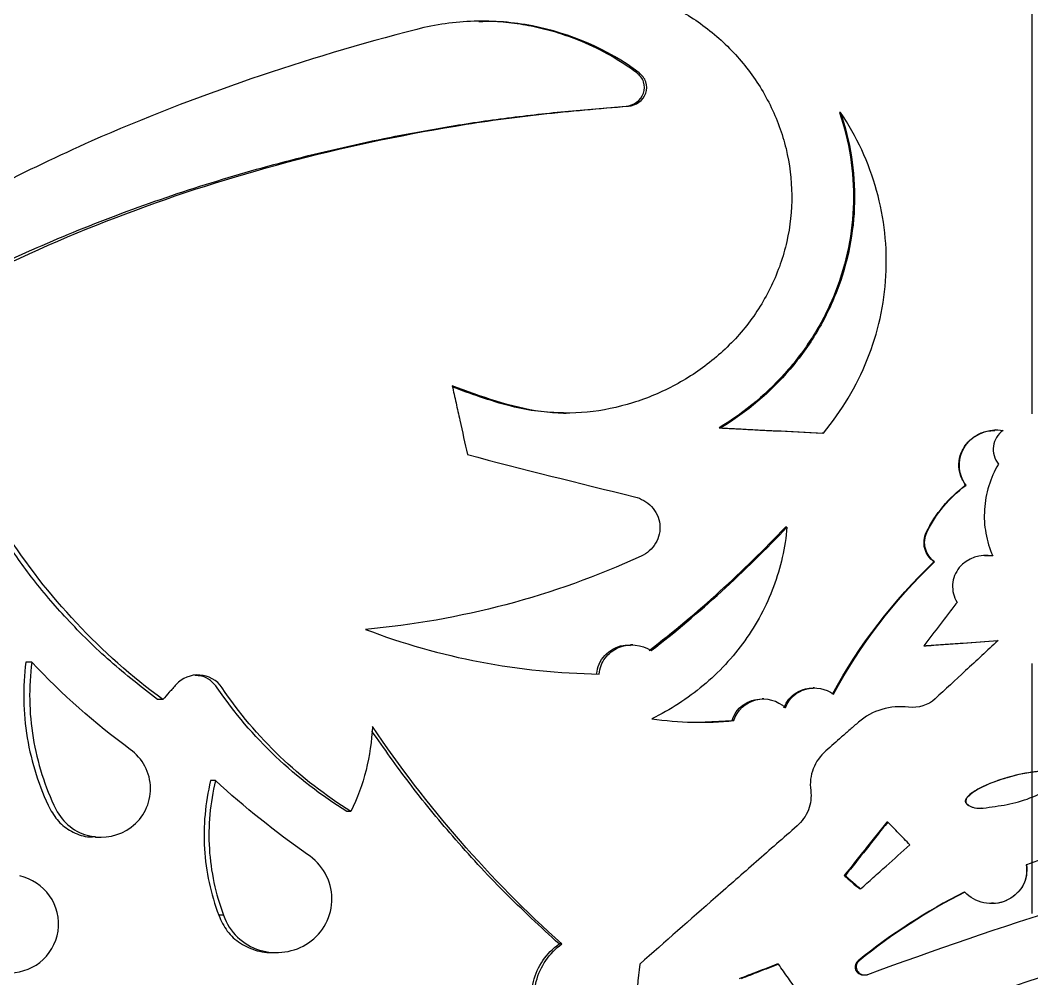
# Model space of a CAD drawing. Header units: millimetres. Extents: x 8 to 586, y 8 to 412.
# Drawn here: x 234.8 to 245.08, y 247.37 to 257.11 of the extents above; entities that cross this region are included whole.
import ezdxf

# ---------------------------------------------------------------- set-up
doc = ezdxf.new("R2010")
doc.units = ezdxf.units.MM
doc.linetypes.add('CENTERX2', pattern=[20.32, 12.7, -2.54, 2.54, -2.54])
doc.layers.add('CENTERLINE', color=4, linetype='CENTERX2')
doc.layers.add('OUTLINE', color=7, linetype='Continuous', lineweight=25)

msp = doc.modelspace()

# ---------------------------------------------------------------- linework, layer by layer
at = {"layer": 'CENTERLINE'}
msp.add_line((245.08011, 387.72801), (245.08011, 146.85692), dxfattribs=at)
at = {"layer": 'OUTLINE'}
for p, q in [((243.13745, 256.1709), (243.12604, 256.1709)), ((240.32244, 253.11317), (240.35058, 253.11317)), ((241.92198, 252.96314), (241.90339, 252.96314)), ((242.96378, 252.91112), (242.95132, 252.91112)), ((244.70745, 252.94271), (244.70524, 252.94271)), ((244.41304, 252.38121), (244.40911, 252.38121)), ((242.59347, 251.95655), (242.57881, 251.95655)), ((244.68158, 251.66214), (244.60079, 251.66416)), ((244.09272, 251.60253), (244.08691, 251.60253)), ((241.02644, 250.75863), (241.00239, 250.75863)), ((234.91991, 250.58429), (234.85999, 250.58429)), ((242.87293, 250.32124), (242.85944, 250.32124)), ((236.25112, 250.20273), (236.19904, 250.20273)), ((242.35807, 250.20908), (242.3414, 250.20908)), ((241.69285, 249.97412), (242.03585, 249.98887)), ((242.0537, 249.98887), (242.03585, 249.98887)), ((236.78619, 249.37879), (236.73723, 249.37879)), ((238.16339, 249.06512), (238.12255, 249.06512)), ((244.56779, 249.09914), (244.57081, 249.09914)), ((243.61716, 248.95826), (243.60852, 248.95826)), ((235.56746, 248.80396), (235.62371, 248.80396)), ((245.02577, 248.52344), (245.02545, 248.52344)), ((243.18651, 248.41431), (243.17533, 248.41431)), ((243.34123, 248.27866), (243.33096, 248.27866)), ((236.86835, 248.01058), (236.81984, 248.01058)), ((240.30574, 247.71965), (240.27753, 247.71965)), ((237.36148, 247.63103), (237.40716, 247.63103)), ((242.50709, 247.51304), (242.49188, 247.51304)), ((243.32636, 247.54742), (243.31599, 247.54742)), ((243.37346, 247.40411), (243.38377, 247.40411))]:
    msp.add_line(p, q, dxfattribs=at)
for points, knots in [([(241.00384, 257.41695), (241.1531, 257.36599), (241.30142, 257.31304), (241.57891, 257.16966), (241.71014, 257.08302), (241.95697, 256.88019), (242.06757, 256.76814), (242.26377, 256.52329), (242.35011, 256.38945), (242.49223, 256.10388), (242.54671, 255.95579), (242.62115, 255.64855), (242.64071, 255.48783), (242.64302, 255.17146), (242.62667, 255.01362), (242.55636, 254.7014), (242.5037, 254.55233), (242.36701, 254.26683), (242.28191, 254.12984), (242.08701, 253.88154), (241.97619, 253.76816), (241.73113, 253.56474), (241.60013, 253.47709), (241.3226, 253.32769), (241.17484, 253.26569), (240.8749, 253.17214), (240.72163, 253.14008), (240.40784, 253.10826), (240.24885, 253.10939), (239.7855, 253.17137), (239.48679, 253.28297), (239.19206, 253.39295)], [0, 0, 0, 0, 0.0625, 0.0625, 0.125, 0.125, 0.1875, 0.1875, 0.25, 0.25, 0.3125, 0.3125, 0.375, 0.375, 0.4375, 0.4375, 0.5, 0.5, 0.5625, 0.5625, 0.625, 0.625, 0.6875, 0.6875, 0.75, 0.75, 0.8125, 0.8125, 0.875, 0.875, 1, 1, 1, 1]), ([(241.09151, 256.57319), (240.76842, 256.81347), (240.39374, 256.97476), (239.81285, 257.08661), (239.61251, 257.10271), (239.21839, 257.0909), (239.02369, 257.06371), (238.83141, 257.01457)], [0, 0, 0, 0, 0.5, 0.5, 0.75, 0.75, 1, 1, 1, 1]), ([(241.06808, 256.57319), (240.98011, 256.63355), (240.80285, 256.75519), (240.54064, 256.88102), (240.29816, 256.97046), (240.0784, 257.0314), (239.8526, 257.07229), (239.64621, 257.09787), (239.51645, 257.09272), (239.46363, 257.09063)], [0, 0, 0, 0, 0.18544618, 0.37367974, 0.50514184, 0.63660741, 0.7718717, 0.90713802, 1, 1, 1, 1]), ([(240.95792, 256.2344), (241.03592, 256.24041), (241.1095, 256.29029), (241.14828, 256.4015), (241.14862, 256.44212), (241.1236, 256.51707), (241.09934, 256.5493), (241.06808, 256.57319)], [0, 0, 0, 0, 0.5, 0.5, 0.75, 0.75, 1, 1, 1, 1]), ([(240.982, 256.2344), (241.05982, 256.24043), (241.13297, 256.2907), (241.17125, 256.40172), (241.17155, 256.44223), (241.14671, 256.51703), (241.12263, 256.54927), (241.09151, 256.57319)], [0, 0, 0, 0, 0.5, 0.5, 0.75, 0.75, 1, 1, 1, 1]), ([(229.15174, 250.25647), (229.32736, 250.47655), (229.50463, 250.69535), (229.87317, 251.11574), (230.06307, 251.31927), (230.64719, 251.91366), (231.05684, 252.28697), (231.91855, 252.9876), (232.37017, 253.3155), (233.31753, 253.92574), (233.81331, 254.20756), (235.33081, 254.9669), (236.39431, 255.36654), (238.06963, 255.8127), (238.64418, 255.93553), (239.51377, 256.07963), (239.80523, 256.12031), (240.3917, 256.18464), (240.68654, 256.20952), (240.982, 256.2344)], [0, 0, 0, 0, 0.0625, 0.0625, 0.125, 0.125, 0.25, 0.25, 0.375, 0.375, 0.5, 0.5, 0.75, 0.75, 0.875, 0.875, 0.9375, 0.9375, 1, 1, 1, 1]), ([(229.4285, 250.69502), (229.50142, 250.78239), (229.77005, 251.10427), (230.27178, 251.62661), (230.94378, 252.2607), (231.66575, 252.85338), (232.43135, 253.40791), (233.22223, 253.90909), (234.0343, 254.35813), (234.86348, 254.75686), (235.72698, 255.11422), (236.62344, 255.42737), (237.55036, 255.69474), (238.38019, 255.88607), (239.10332, 256.02076), (239.71584, 256.1142), (240.3346, 256.18202), (240.75014, 256.21693), (240.95792, 256.23439)], [0, 0, 0, 0, 0.02647855, 0.09754297, 0.16854092, 0.24166778, 0.31485979, 0.38798756, 0.45824995, 0.52856935, 0.59883177, 0.67124628, 0.7437239, 0.81613943, 0.86197735, 0.9078135, 0.95390269, 1, 1, 1, 1]), ([(243.12604, 256.1709), (243.22762, 255.87511), (243.2759, 255.56904), (243.26567, 255.10123), (243.24871, 254.9477), (243.1879, 254.64544), (243.1436, 254.49562), (243.03018, 254.20593), (242.96183, 254.06756), (242.80224, 253.80358), (242.71012, 253.677), (242.40702, 253.32399), (242.16943, 253.12478), (241.90339, 252.96315)], [0, 0, 0, 0, 0.25, 0.25, 0.375, 0.375, 0.5, 0.5, 0.625, 0.625, 0.75, 0.75, 1, 1, 1, 1]), ([(243.13745, 256.1709), (243.23837, 255.87531), (243.28633, 255.56982), (243.27305, 254.94664), (243.21184, 254.64246), (243.043, 254.20776), (242.97515, 254.06934), (242.8167, 253.80524), (242.72527, 253.67865), (242.42358, 253.32477), (242.18726, 253.12527), (241.92198, 252.96315)], [0, 0, 0, 0, 0.25, 0.25, 0.5, 0.5, 0.625, 0.625, 0.75, 0.75, 1, 1, 1, 1]), ([(242.96378, 252.91113), (243.1515, 253.13762), (243.30103, 253.38652), (243.51898, 253.93171), (243.58271, 254.21708), (243.60704, 254.65545), (243.6032, 254.80334), (243.57153, 255.09255), (243.54382, 255.23524), (243.4653, 255.51688), (243.41423, 255.65593), (243.29141, 255.92116), (243.21941, 256.04851), (243.13745, 256.1709)], [0, 0, 0, 0, 0.25, 0.25, 0.5, 0.5, 0.625, 0.625, 0.75, 0.75, 0.875, 0.875, 1, 1, 1, 1]), ([(235.52325, 255.87796), (235.19106, 255.72668), (234.86146, 255.57375), (234.22223, 255.23457), (233.91057, 255.05233), (232.99633, 254.47285), (232.4197, 254.04123), (231.61212, 253.32976), (231.35147, 253.08099), (230.85337, 252.5658), (230.61541, 252.29901), (230.1604, 251.7476), (229.94259, 251.46374), (229.53232, 250.87324), (229.34141, 250.56501), (229.15174, 250.25647)], [0, 0, 0, 0, 0.125, 0.125, 0.25, 0.25, 0.5, 0.5, 0.625, 0.625, 0.75, 0.75, 0.875, 0.875, 1, 1, 1, 1]), ([(239.19206, 253.39295), (239.20495, 253.33444), (239.21784, 253.27592), (239.23073, 253.2174), (239.24362, 253.15889), (239.25651, 253.10037), (239.2694, 253.04185), (239.29505, 252.92539), (239.3207, 252.80893), (239.34635, 252.69247)], [0, 0, 0, 0, 0.00017977872, 0.00017977872, 0.00017977872, 0.000359557441, 0.000359557441, 0.000359557441, 0.00071734775, 0.00071734775, 0.00071734775, 0.00071734775]), ([(240.32263, 253.11607), (240.23537, 253.11942), (240.0559, 253.12631), (239.77013, 253.18358), (239.48243, 253.27293), (239.28671, 253.34541), (239.19505, 253.37936)], [0, 0, 0, 0, 0.22449536, 0.46175768, 0.74794214, 1, 1, 1, 1]), ([(241.90339, 252.96315), (241.9951, 252.95859), (242.08684, 252.95403), (242.17861, 252.94947), (242.27038, 252.94491), (242.36219, 252.94035), (242.45402, 252.9358), (242.6197, 252.92757), (242.78548, 252.91935), (242.95132, 252.91113)], [0, 0, 0, 0, 0.00027662863, 0.00027662863, 0.00027662863, 0.00055325727, 0.00055325727, 0.00055325727, 0.00105234309, 0.00105234309, 0.00105234309, 0.00105234309]), ([(241.92198, 252.96315), (242.01369, 252.95856), (242.10543, 252.95398), (242.1972, 252.94939), (242.28898, 252.94481), (242.38078, 252.94022), (242.47261, 252.93564), (242.63625, 252.92747), (242.79998, 252.9193), (242.96378, 252.91113)], [0, 0, 0, 0, 0.00027662866, 0.00027662866, 0.00027662866, 0.00055325732, 0.00055325732, 0.00055325732, 0.00104619775, 0.00104619775, 0.00104619775, 0.00104619775]), ([(244.41304, 252.38121), (244.36978, 252.43949), (244.34596, 252.51003), (244.34421, 252.65414), (244.36685, 252.72601), (244.44997, 252.84298), (244.51029, 252.8882), (244.64346, 252.94093), (244.71714, 252.94947), (244.7888, 252.93855)], [0, 0, 0, 0, 0.25, 0.25, 0.5, 0.5, 0.75, 0.75, 1, 1, 1, 1]), ([(244.40911, 252.38121), (244.389, 252.41439), (244.34876, 252.48079), (244.33472, 252.59836), (244.35789, 252.71237), (244.4184, 252.81286), (244.51016, 252.88892), (244.61007, 252.93494), (244.67874, 252.93668), (244.70568, 252.93736)], [0, 0, 0, 0, 0.14789389, 0.29587509, 0.44269055, 0.58912239, 0.73739407, 0.89701217, 1, 1, 1, 1]), ([(244.7888, 252.93855), (244.73605, 252.90036), (244.69952, 252.84143), (244.68199, 252.71399), (244.70139, 252.64703), (244.74259, 252.59653)], [0, 0, 0, 0, 0.5, 0.5, 1, 1, 1, 1]), ([(244.74259, 252.59653), (244.65954, 252.45571), (244.61042, 252.29695), (244.59526, 252.05504), (244.60001, 251.97263), (244.62815, 251.81424), (244.65136, 251.73712), (244.68392, 251.66214)], [0, 0, 0, 0, 0.5, 0.5, 0.75, 0.75, 1, 1, 1, 1]), ([(241.04561, 252.26382), (241.11098, 252.24738), (241.17101, 252.21299), (241.26244, 252.11565), (241.29335, 252.05147), (241.30862, 251.91844), (241.29306, 251.8488), (241.22427, 251.73404), (241.1718, 251.68804), (241.11076, 251.65944)], [0, 0, 0, 0, 0.25, 0.25, 0.5, 0.5, 0.75, 0.75, 1, 1, 1, 1]), ([(242.59347, 251.95655), (242.57558, 251.74713), (242.5298, 251.54508), (242.38478, 251.1551), (242.28527, 250.96908), (242.04444, 250.63236), (241.90009, 250.47769), (241.58276, 250.21265), (241.40764, 250.09961), (241.22007, 250.00815)], [0, 0, 0, 0, 0.25, 0.25, 0.5, 0.5, 0.75, 0.75, 1, 1, 1, 1]), ([(236.19904, 250.20273), (236.03612, 250.32921), (235.71027, 250.58218), (235.28504, 251.00477), (234.91847, 251.42931), (234.71822, 251.7219), (234.62331, 251.86057)], [0, 0, 0, 0, 0.269770413, 0.539550599, 0.781772934, 1, 1, 1, 1]), ([(236.25112, 250.20274), (235.9363, 250.43527), (235.64266, 250.69579), (235.10545, 251.26791), (234.86378, 251.57715), (234.65026, 251.90913)], [0, 0, 0, 0, 0.5, 0.5, 1, 1, 1, 1]), ([(244.08691, 251.60253), (244.04161, 251.63632), (244.00807, 251.68385), (243.97923, 251.79293), (243.98505, 251.85116), (244.00899, 251.90235)], [0, 0, 0, 0, 0.5, 0.5, 1, 1, 1, 1]), ([(244.09272, 251.60253), (244.04758, 251.63641), (244.01427, 251.68402), (243.98569, 251.79304), (243.99147, 251.85116), (244.01527, 251.90235)], [0, 0, 0, 0, 0.5, 0.5, 1, 1, 1, 1]), ([(241.11076, 251.65944), (240.66629, 251.45604), (240.20625, 251.29164), (239.26721, 251.04305), (238.79125, 250.95945), (238.31108, 250.91637)], [0, 0, 0, 0, 0.5, 0.5, 1, 1, 1, 1]), ([(244.68392, 251.66214), (244.55943, 251.68666), (244.42432, 251.64229), (244.30497, 251.49544), (244.28071, 251.43491), (244.27233, 251.30908), (244.28824, 251.24539), (244.32115, 251.19104)], [0, 0, 0, 0, 0.5, 0.5, 0.75, 0.75, 1, 1, 1, 1]), ([(244.32115, 251.19104), (244.29247, 251.15338), (244.26379, 251.11573), (244.23511, 251.07807), (244.20643, 251.04041), (244.17775, 251.00276), (244.14908, 250.9651), (244.09419, 250.89302), (244.03932, 250.82093), (243.98445, 250.74885)], [0, 0, 0, 0, 0.000142083511, 0.000142083511, 0.000142083511, 0.000284167022, 0.000284167022, 0.000284167022, 0.000556129596, 0.000556129596, 0.000556129596, 0.000556129596]), ([(238.31108, 250.91637), (238.68843, 250.77209), (239.07854, 250.66174), (239.87467, 250.51006), (240.27813, 250.46903), (240.68523, 250.46275)], [0, 0, 0, 0, 0.5, 0.5, 1, 1, 1, 1]), ([(243.98445, 250.74885), (244.05091, 250.75355), (244.11738, 250.75826), (244.18385, 250.76297), (244.25032, 250.76768), (244.3168, 250.77239), (244.38328, 250.77709), (244.50143, 250.78546), (244.61959, 250.79383), (244.73775, 250.80219)], [0, 0, 0, 0, 0.000199991835, 0.000199991835, 0.000199991835, 0.000399983671, 0.000399983671, 0.000399983671, 0.000755395962, 0.000755395962, 0.000755395962, 0.000755395962]), ([(243.98482, 250.74932), (244.04901, 250.75384), (244.17966, 250.76304), (244.42996, 250.78068), (244.61609, 250.79377), (244.73573, 250.80219)], [0, 0, 0, 0, 0.2565075, 0.52210968, 1, 1, 1, 1]), ([(244.73775, 250.80219), (244.68282, 250.7513), (244.62789, 250.70041), (244.57296, 250.64952), (244.51804, 250.59862), (244.46312, 250.54773), (244.40821, 250.49683), (244.30527, 250.40141), (244.20234, 250.30599), (244.09945, 250.21056)], [0, 0, 0, 0, 0.000224712548, 0.000224712548, 0.000224712548, 0.000449425096, 0.000449425096, 0.000449425096, 0.000870723141, 0.000870723141, 0.000870723141, 0.000870723141]), ([(240.65931, 250.46276), (240.66548, 250.49711), (240.67782, 250.56579), (240.73845, 250.65459), (240.8237, 250.72036), (240.91652, 250.75725), (240.97828, 250.75495), (241.00264, 250.75404)], [0, 0, 0, 0, 0.2077368, 0.41529538, 0.6289362, 0.85365463, 1, 1, 1, 1]), ([(240.68523, 250.46275), (240.68982, 250.52156), (240.71141, 250.57768), (240.78056, 250.67091), (240.82841, 250.70794), (240.988, 250.77627), (241.11661, 250.76468), (241.21475, 250.7001)], [0, 0, 0, 0, 0.25, 0.25, 0.5, 0.5, 1, 1, 1, 1]), ([(234.85999, 250.58428), (234.82678, 250.32891), (234.83129, 250.06934), (234.9161, 249.56082), (234.99468, 249.31805), (235.10724, 249.08774)], [0, 0, 0, 0, 0.5, 0.5, 1, 1, 1, 1]), ([(234.91991, 250.58428), (234.88692, 250.32897), (234.8914, 250.06953), (234.97566, 249.5611), (235.05377, 249.31824), (235.16577, 249.08774)], [0, 0, 0, 0, 0.5, 0.5, 1, 1, 1, 1]), ([(236.85362, 250.32333), (236.8017, 250.39937), (236.71573, 250.44664), (236.53856, 250.45854), (236.44819, 250.42305), (236.38704, 250.35568)], [0, 0, 0, 0, 0.5, 0.5, 1, 1, 1, 1]), ([(236.80509, 250.32333), (236.78321, 250.34897), (236.73949, 250.40023), (236.65651, 250.44306), (236.60029, 250.44723), (236.57693, 250.44896)], [0, 0, 0, 0, 0.36919267, 0.73793282, 1, 1, 1, 1]), ([(236.38704, 250.35568), (236.37539, 250.34258), (236.36375, 250.32949), (236.3521, 250.31639), (236.34046, 250.30329), (236.32881, 250.29019), (236.31717, 250.27709), (236.29515, 250.2523), (236.27313, 250.22752), (236.25112, 250.20274)], [0, 0, 0, 0, 0.000053571621, 0.000053571621, 0.000053571621, 0.000107143242, 0.000107143242, 0.000107143242, 0.000208492119, 0.000208492119, 0.000208492119, 0.000208492119]), ([(238.12255, 249.06512), (237.8623, 249.22562), (237.61909, 249.41268), (237.17575, 249.83534), (236.97772, 250.06858), (236.80509, 250.32333)], [0, 0, 0, 0, 0.5, 0.5, 1, 1, 1, 1]), ([(238.16339, 249.06512), (237.90435, 249.22581), (237.66245, 249.41304), (237.22177, 249.83573), (237.02503, 250.0689), (236.85362, 250.32333)], [0, 0, 0, 0, 0.5, 0.5, 1, 1, 1, 1]), ([(242.56313, 250.12024), (242.57757, 250.15048), (242.60643, 250.21091), (242.6854, 250.2766), (242.77255, 250.31649), (242.83349, 250.31732), (242.85979, 250.31768)], [0, 0, 0, 0, 0.26150909, 0.52263569, 0.79393691, 1, 1, 1, 1]), ([(242.5779, 250.12024), (242.61118, 250.21345), (242.69233, 250.28418), (242.88212, 250.33561), (242.98698, 250.31619), (243.06684, 250.25784)], [0, 0, 0, 0, 0.5, 0.5, 1, 1, 1, 1]), ([(242.03585, 249.98887), (242.0478, 250.01951), (242.07168, 250.08076), (242.14417, 250.15136), (242.23591, 250.20041), (242.30577, 250.2061), (242.34151, 250.209)], [0, 0, 0, 0, 0.24183662, 0.48330708, 0.73560066, 1, 1, 1, 1]), ([(242.0537, 249.98887), (242.08265, 250.09397), (242.17359, 250.17514), (242.38277, 250.22518), (242.49887, 250.19524), (242.5779, 250.12024)], [0, 0, 0, 0, 0.5, 0.5, 1, 1, 1, 1]), ([(243.32002, 249.97314), (243.29143, 249.94808), (243.26285, 249.92302), (243.23426, 249.89795), (243.20568, 249.87289), (243.1771, 249.84783), (243.14853, 249.82277), (243.09516, 249.77596), (243.0418, 249.72916), (242.98846, 249.68235)], [0, 0, 0, 0, 0.000114221697, 0.000114221697, 0.000114221697, 0.000228443395, 0.000228443395, 0.000228443395, 0.000441752857, 0.000441752857, 0.000441752857, 0.000441752857]), ([(240.27753, 247.71965), (240.08901, 247.8938), (239.71199, 248.2421), (239.20683, 248.79316), (238.7581, 249.33817), (238.50022, 249.70605), (238.37676, 249.88218)], [0, 0, 0, 0, 0.266599413, 0.533200516, 0.776505386, 1, 1, 1, 1]), ([(235.16577, 249.08774), (235.23423, 248.94896), (235.36465, 248.84975), (235.65371, 248.78409), (235.81199, 248.8164), (235.99131, 248.95278), (236.04144, 249.01225), (236.10917, 249.14827), (236.12746, 249.22531), (236.12543, 249.37993), (236.1056, 249.4571), (236.03405, 249.59274), (235.98239, 249.65132), (235.9211, 249.69662)], [0, 0, 0, 0, 0.25, 0.25, 0.5, 0.5, 0.625, 0.625, 0.75, 0.75, 0.875, 0.875, 1, 1, 1, 1]), ([(242.98846, 249.68235), (242.93197, 249.63249), (242.88773, 249.56999), (242.83406, 249.43132), (242.82471, 249.3549), (242.83439, 249.27998)], [0, 0, 0, 0, 0.5, 0.5, 1, 1, 1, 1]), ([(245.31509, 249.46259), (245.27603, 249.46711), (245.19784, 249.47615), (245.03223, 249.46205), (244.82678, 249.41316), (244.62513, 249.34175), (244.49391, 249.27219), (244.43639, 249.22525), (244.41329, 249.19717), (244.40525, 249.17954), (244.40437, 249.16684), (244.40901, 249.15377), (244.42233, 249.13739), (244.45424, 249.1164), (244.50526, 249.09765), (244.547, 249.10039), (244.5678, 249.10176)], [0, 0, 0, 0, 0.09943288, 0.19905424, 0.41918217, 0.63312028, 0.74004107, 0.79363755, 0.8204441, 0.83130928, 0.84229532, 0.85172371, 0.86580564, 0.89493658, 0.94765524, 1, 1, 1, 1]), ([(245.31371, 249.46259), (245.15095, 249.49069), (244.98714, 249.45441), (244.75053, 249.38585), (244.67328, 249.35864), (244.56179, 249.30608), (244.52552, 249.28682), (244.47414, 249.25272), (244.45776, 249.24025), (244.4284, 249.21151), (244.41188, 249.19573), (244.40791, 249.16516), (244.41209, 249.15492), (244.42524, 249.13906), (244.4334, 249.13294), (244.4592, 249.11649), (244.4782, 249.10907), (244.53767, 249.09477), (244.57862, 249.09878), (244.69926, 249.11534), (244.77993, 249.12606), (245.01766, 249.1766), (245.16944, 249.23771), (245.30773, 249.32322)], [0, 0, 0, 0, 0.25, 0.25, 0.375, 0.375, 0.4375, 0.4375, 0.46875, 0.46875, 0.5, 0.5, 0.515625, 0.515625, 0.53125, 0.53125, 0.5625, 0.5625, 0.625, 0.625, 0.75, 0.75, 1, 1, 1, 1]), ([(236.73723, 249.37878), (236.68207, 249.15298), (236.66071, 248.91952), (236.68939, 248.45416), (236.73821, 248.22847), (236.81984, 248.01057)], [0, 0, 0, 0, 0.5, 0.5, 1, 1, 1, 1]), ([(236.78619, 249.37878), (236.73136, 249.15295), (236.71014, 248.91956), (236.73864, 248.45431), (236.78716, 248.22858), (236.86835, 248.01057)], [0, 0, 0, 0, 0.5, 0.5, 1, 1, 1, 1]), ([(242.83439, 249.27998), (242.84306, 249.21261), (242.83481, 249.14405), (242.78638, 249.01929), (242.74632, 248.96314), (242.69569, 248.91816)], [0, 0, 0, 0, 0.5, 0.5, 1, 1, 1, 1]), ([(235.10724, 249.08775), (235.13721, 249.0393), (235.19714, 248.94246), (235.34043, 248.84888), (235.46927, 248.80171), (235.54668, 248.80915), (235.56709, 248.81111)], [0, 0, 0, 0, 0.29262194, 0.58491174, 0.8906014, 1, 1, 1, 1]), ([(243.60852, 248.95826), (243.57162, 248.91196), (243.53473, 248.86566), (243.49785, 248.81937), (243.46097, 248.77307), (243.42409, 248.72677), (243.38722, 248.68047), (243.31657, 248.59175), (243.24594, 248.50304), (243.17533, 248.41431)], [0, 0, 0, 0, 0.000177777286, 0.000177777286, 0.000177777286, 0.000355554571, 0.000355554571, 0.000355554571, 0.000696202105, 0.000696202105, 0.000696202105, 0.000696202105]), ([(243.61716, 248.95826), (243.58039, 248.91186), (243.54364, 248.86545), (243.50689, 248.81905), (243.47014, 248.77265), (243.43339, 248.72624), (243.39665, 248.67984), (243.32658, 248.59133), (243.25654, 248.50282), (243.18651, 248.41431)], [0, 0, 0, 0, 0.000177777285, 0.000177777285, 0.000177777285, 0.000355554571, 0.000355554571, 0.000355554571, 0.000694614064, 0.000694614064, 0.000694614064, 0.000694614064]), ([(243.8426, 248.72687), (243.82325, 248.74673), (243.80391, 248.76659), (243.78456, 248.78645), (243.76521, 248.8063), (243.74586, 248.82616), (243.72652, 248.84602), (243.69006, 248.88343), (243.65361, 248.92085), (243.61716, 248.95826)], [0, 0, 0, 0, 0.00008317782, 0.00008317782, 0.00008317782, 0.00016635564, 0.00016635564, 0.00016635564, 0.000323074943, 0.000323074943, 0.000323074943, 0.000323074943]), ([(247.51122, 248.92698), (247.08908, 248.94284), (246.66572, 248.91673), (245.83051, 248.78133), (245.42209, 248.67289), (245.02577, 248.52345)], [0, 0, 0, 0, 0.5, 0.5, 1, 1, 1, 1]), ([(242.69569, 248.91816), (242.55752, 248.79707), (242.41944, 248.67597), (242.28146, 248.55487), (242.14348, 248.43376), (242.00559, 248.31265), (241.8678, 248.19153), (241.61096, 247.96574), (241.35447, 247.73992), (241.09843, 247.51408)], [0, 0, 0, 0, 0.00055243149, 0.00055243149, 0.00055243149, 0.00110486299, 0.00110486299, 0.00110486299, 0.00213469076, 0.00213469076, 0.00213469076, 0.00213469076]), ([(243.34123, 248.27866), (243.38442, 248.31729), (243.42761, 248.35593), (243.47081, 248.39456), (243.51401, 248.43319), (243.55722, 248.47182), (243.60043, 248.51045), (243.68113, 248.58259), (243.76186, 248.65473), (243.8426, 248.72687)], [0, 0, 0, 0, 0.000174083811, 0.000174083811, 0.000174083811, 0.000348167621, 0.000348167621, 0.000348167621, 0.000673291367, 0.000673291367, 0.000673291367, 0.000673291367]), ([(236.86835, 248.01057), (236.89744, 247.92558), (236.94658, 247.84933), (237.07356, 247.72826), (237.15112, 247.6832), (237.4013, 247.60557), (237.59006, 247.63319), (237.80493, 247.78123), (237.86598, 247.84793), (237.94907, 248.00428), (237.97133, 248.09355), (237.9687, 248.27166), (237.94453, 248.36028), (237.85708, 248.51524), (237.79452, 248.58068), (237.7207, 248.62975)], [0, 0, 0, 0, 0.125, 0.125, 0.25, 0.25, 0.5, 0.5, 0.625, 0.625, 0.75, 0.75, 0.875, 0.875, 1, 1, 1, 1]), ([(245.02577, 248.52345), (245.03834, 248.4481), (245.02423, 248.37024), (244.94736, 248.2388), (244.88699, 248.18781), (244.74675, 248.12916), (244.6689, 248.12183), (244.51992, 248.15252), (244.45141, 248.19072), (244.39928, 248.24654)], [0, 0, 0, 0, 0.25, 0.25, 0.5, 0.5, 0.75, 0.75, 1, 1, 1, 1]), ([(245.02545, 248.52344), (245.02832, 248.48711), (245.03407, 248.41435), (244.9948, 248.31036), (244.92634, 248.22152), (244.829, 248.15931), (244.73906, 248.12796), (244.68571, 248.13275), (244.67271, 248.13391)], [0, 0, 0, 0, 0.18052571, 0.36145309, 0.54131014, 0.73294388, 0.93494195, 1, 1, 1, 1]), ([(234.6591, 247.42705), (234.78122, 247.41983), (234.90254, 247.45556), (235.09909, 247.60811), (235.16789, 247.7222), (235.20605, 247.97404), (235.17298, 248.10747), (235.02773, 248.31207), (234.91726, 248.38362), (234.79752, 248.41166)], [0, 0, 0, 0, 0.25, 0.25, 0.5, 0.5, 0.75, 0.75, 1, 1, 1, 1]), ([(243.17533, 248.41431), (243.1887, 248.40265), (243.20208, 248.391), (243.21545, 248.37934), (243.22883, 248.36768), (243.24221, 248.35602), (243.25558, 248.34436), (243.28071, 248.32246), (243.30583, 248.30056), (243.33096, 248.27866)], [0, 0, 0, 0, 0.000053249237, 0.000053249237, 0.000053249237, 0.000106498475, 0.000106498475, 0.000106498475, 0.000206519514, 0.000206519514, 0.000206519514, 0.000206519514]), ([(243.18651, 248.41431), (243.19985, 248.40262), (243.21319, 248.39092), (243.22654, 248.37922), (243.23988, 248.36752), (243.25322, 248.35582), (243.26656, 248.34413), (243.29145, 248.32231), (243.31634, 248.30048), (243.34123, 248.27866)], [0, 0, 0, 0, 0.000053249238, 0.000053249238, 0.000053249238, 0.000106498475, 0.000106498475, 0.000106498475, 0.000205831178, 0.000205831178, 0.000205831178, 0.000205831178]), ([(236.81984, 248.01058), (236.8453, 247.95454), (236.8962, 247.84252), (237.03746, 247.71709), (237.18137, 247.65411), (237.29312, 247.63188), (237.34379, 247.63284), (237.36149, 247.63317)], [0, 0, 0, 0, 0.256865598, 0.513497011, 0.781830925, 0.923777039, 1, 1, 1, 1]), ([(240.06824, 246.87697), (239.99669, 247.0192), (239.97752, 247.18435), (240.05557, 247.49093), (240.15043, 247.62579), (240.27752, 247.71965)], [0, 0, 0, 0, 0.5, 0.5, 1, 1, 1, 1]), ([(240.0977, 246.87697), (240.02656, 247.01921), (240.00751, 247.18399), (240.0849, 247.49055), (240.17904, 247.62553), (240.30574, 247.71965)], [0, 0, 0, 0, 0.5, 0.5, 1, 1, 1, 1]), ([(241.09843, 247.51408), (241.05747, 247.21225), (241.05433, 246.9116), (241.12081, 246.31259), (241.19194, 246.01353), (241.34834, 245.59069), (241.40888, 245.453), (241.5468, 245.18411), (241.62461, 245.05242), (241.87787, 244.67626), (242.074, 244.44756), (242.29693, 244.24047)], [0, 0, 0, 0, 0.25, 0.25, 0.5, 0.5, 0.625, 0.625, 0.75, 0.75, 1, 1, 1, 1]), ([(242.49188, 247.51304), (242.45841, 247.50014), (242.42495, 247.48724), (242.39149, 247.47433), (242.35803, 247.46143), (242.32457, 247.44853), (242.29112, 247.43563), (242.2304, 247.41221), (242.16969, 247.38879), (242.109, 247.36537)], [0, 0, 0, 0, 0.000107947058, 0.000107947058, 0.000107947058, 0.000215894116, 0.000215894116, 0.000215894116, 0.000411843977, 0.000411843977, 0.000411843977, 0.000411843977]), ([(242.50709, 247.51304), (242.47365, 247.50007), (242.44021, 247.4871), (242.40677, 247.47414), (242.37334, 247.46117), (242.33991, 247.4482), (242.30648, 247.43523), (242.24646, 247.41195), (242.18645, 247.38866), (242.12646, 247.36537)], [0, 0, 0, 0, 0.000107947059, 0.000107947059, 0.000107947059, 0.000215894118, 0.000215894118, 0.000215894118, 0.000409736137, 0.000409736137, 0.000409736137, 0.000409736137]), ([(242.71213, 247.224), (242.69468, 247.2486), (242.67724, 247.27319), (242.6598, 247.29777), (242.64235, 247.32236), (242.62491, 247.34695), (242.60746, 247.37154), (242.57401, 247.41871), (242.54055, 247.46587), (242.50709, 247.51304)], [0, 0, 0, 0, 0.000090469414, 0.000090469414, 0.000090469414, 0.000180938828, 0.000180938828, 0.000180938828, 0.000354470427, 0.000354470427, 0.000354470427, 0.000354470427]), ([(243.31599, 247.54742), (243.30902, 247.54017), (243.29505, 247.52566), (243.28532, 247.49729), (243.28603, 247.46921), (243.29597, 247.44448), (243.3132, 247.42401), (243.33698, 247.41009), (243.35835, 247.40346), (243.37079, 247.4048), (243.37361, 247.4051)], [0, 0, 0, 0, 0.14722592, 0.29500236, 0.42875645, 0.55408827, 0.68152483, 0.81570798, 0.95822181, 1, 1, 1, 1]), ([(243.32636, 247.54741), (243.31886, 247.54087), (243.31229, 247.53303), (243.30734, 247.5244), (243.30238, 247.51573), (243.29891, 247.50599), (243.29743, 247.49611), (243.29609, 247.48712), (243.29636, 247.47773), (243.29826, 247.46884), (243.30005, 247.46049), (243.30332, 247.45235), (243.30772, 247.44503), (243.31219, 247.43761), (243.31795, 247.43084), (243.32453, 247.42521), (243.33143, 247.4193), (243.3394, 247.4145), (243.34779, 247.41105), (243.35667, 247.40741), (243.36624, 247.40517), (243.3758, 247.40441), (243.38618, 247.40359), (243.39681, 247.40448), (243.40691, 247.40695), (243.40955, 247.40759), (243.41217, 247.40834), (243.41475, 247.4092)], [0, 0, 0, 0, 0.000029891782, 0.000029891782, 0.000029891782, 0.000059962598, 0.000059962598, 0.000059962598, 0.000087261934, 0.000087261934, 0.000087261934, 0.00011283684, 0.00011283684, 0.00011283684, 0.000138776424, 0.000138776424, 0.000138776424, 0.000165967342, 0.000165967342, 0.000165967342, 0.000194721156, 0.000194721156, 0.000194721156, 0.000225950916, 0.000225950916, 0.000225950916, 0.000234013137, 0.000234013137, 0.000234013137, 0.000234013137])]:
    msp.add_open_spline(points, degree=3, knots=knots, dxfattribs=at)
for points in [[(238.83141, 257.01457), (237.68937, 256.72122), (236.58187, 256.34175), (235.52325, 255.87796)], [(239.34635, 252.69247), (239.9096, 252.54521), (240.47623, 252.40233), (241.04561, 252.26382)], [(244.00899, 251.90235), (244.10069, 252.09198), (244.23995, 252.25581), (244.40911, 252.38121)], [(244.01527, 251.90235), (244.10631, 252.09173), (244.24464, 252.25564), (244.41304, 252.38121)], [(241.19195, 250.7001), (241.68476, 251.08203), (242.14915, 251.50199), (242.57881, 251.95655)], [(241.21475, 250.7001), (241.70488, 251.0822), (242.16652, 251.5022), (242.59347, 251.95655)], [(243.05496, 250.25784), (243.32629, 250.75667), (243.6764, 251.20986), (244.08691, 251.60253)], [(243.06684, 250.25784), (243.33635, 250.75625), (243.68427, 251.20951), (244.09272, 251.60253)], [(235.9211, 249.69662), (235.56071, 249.95987), (235.22535, 250.25696), (234.91991, 250.58428)], [(244.09945, 250.21056), (244.02699, 250.14437), (243.92664, 250.11418), (243.82924, 250.12561)], [(243.82924, 250.12561), (243.64683, 250.14863), (243.45879, 250.09359), (243.32002, 249.97314)], [(241.22007, 250.00815), (241.49565, 249.96704), (241.77599, 249.96078), (242.0537, 249.98887)], [(238.38141, 249.93063), (238.36816, 249.63001), (238.29288, 249.33478), (238.16339, 249.06512)], [(240.30574, 247.71965), (239.57544, 248.3742), (238.9278, 249.11647), (238.38141, 249.93063)], [(237.7207, 248.62975), (237.39347, 248.85923), (237.08128, 249.10939), (236.78619, 249.37878)], [(243.41475, 247.4092), (244.76623, 247.90857), (246.14551, 248.34214), (247.53775, 248.70971)], [(244.39526, 248.24654), (244.01186, 248.05205), (243.64953, 247.81791), (243.31599, 247.54741)], [(244.39928, 248.24654), (244.01793, 248.05194), (243.65774, 247.81775), (243.32636, 247.54741)], [(243.39882, 246.75796), (244.85762, 247.30723), (246.35014, 247.77839), (247.85672, 248.171)]]:
    msp.add_open_spline(points, degree=3, dxfattribs=at)

doc.saveas('drawing.dxf')
